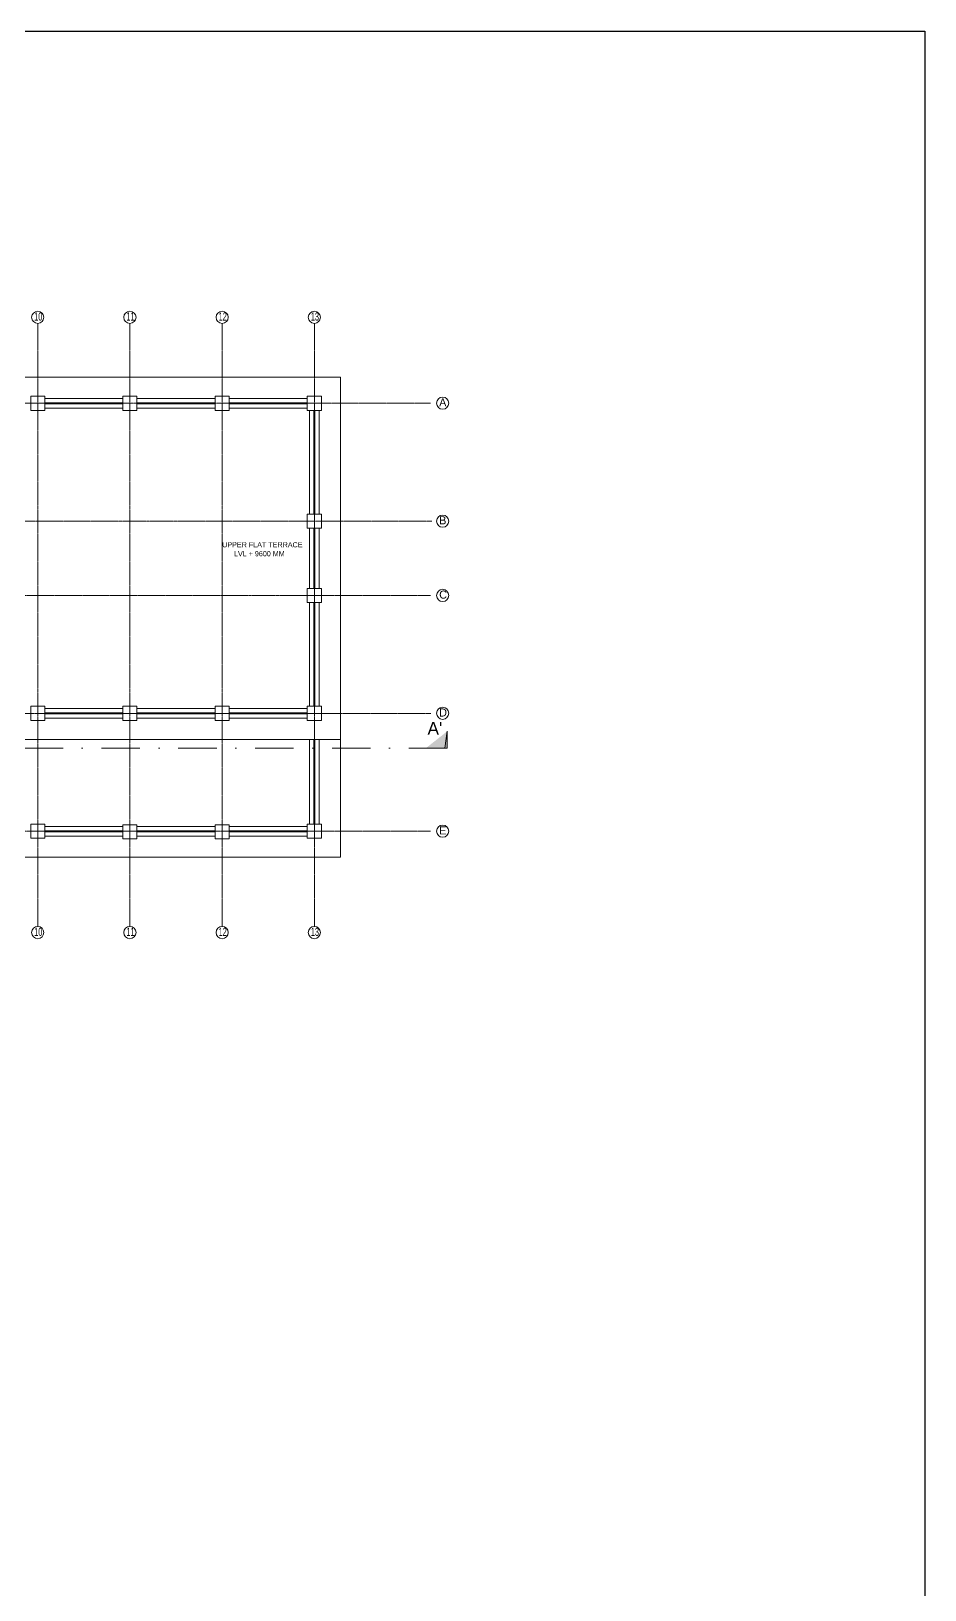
# Model space of a CAD drawing. Header units: inches. Extents: x -3071 to 2534411, y -17796 to 388172.
# Drawn here: x 1808589 to 1843477, y 322550 to 383372 of the extents above; entities that cross this region are included whole.
import ezdxf

# ---------------------------------------------------------------- set-up
doc = ezdxf.new("R2010")
doc.units = ezdxf.units.IN
doc.header["$MEASUREMENT"] = 0
for name, pattern in [('ACAD_ISO08W100', [36, 24, -3, 6, -3]), ('DASHDOT', [1, 0.5, -0.25, 0, -0.25]), ('DASHED', [0.75, 0.5, -0.25])]:
    doc.linetypes.add(name, pattern=pattern)
for name, color, linetype, lineweight in [('A 0.13 DIM', 6, 'Continuous', 13), ('A 0.13 Text', 6, 'Continuous', 13), ('A 0.13parapet partition', 230, 'Continuous', 13), ('A 0.9 RAILING', 100, 'Continuous', 9), ('cen', 50, 'ACAD_ISO08W100', 5), ('DIM', 161, 'Continuous', 15), ('dotted line', 1, 'DASHED', 9), ('Grid Tag', 6, 'Continuous', 20), ('text', 7, 'Continuous', 25)]:
    doc.layers.add(name, color=color, linetype=linetype, lineweight=lineweight)
doc.styles.add('AERIAL', font='arial.ttf', dxfattribs={"height": 10})
doc.styles.add('CG', font='GOTHIC.TTF', dxfattribs={"height": 40})
doc.styles.get("Standard").update_dxf_attribs({"font": 'GOTHIC.TTF'})

# ---------------------------------------------------------------- blocks, each defined once
blk = doc.blocks.new('grid')
at = {"layer": 'Grid Tag', "linetype": 'Continuous', "ltscale": 30}
blk.add_circle((51, 48), 264, dxfattribs=at)
blk.add_attdef('GRID', (-143, -93), '', height=200)

msp = doc.modelspace()

# ---------------------------------------------------------------- hatches: boundary and pattern name
at = {"layer": 'A 0.13 DIM', "linetype": 'Continuous'}
msp.add_hatch(color=256, dxfattribs=at).paths.add_polyline_path([(1824833.35, 356051.97), (1823998.25, 355392.88), (1824833.35, 355392.88)])

# ---------------------------------------------------------------- linework, layer by layer
for p, q in [((1824833.35, 356051.97), (1824742.4, 355392.88)), ((1824833.35, 355392.88), (1824833.35, 356051.97))]:
    msp.add_line(p, q, dxfattribs=at)
at = {"layer": 'A 0.13 DIM', "linetype": 'DASHDOT', "ltscale": 3000}
msp.add_line((1824833.35, 355392.88), (1780747.89, 355392.88), dxfattribs=at)
at = {"layer": 'A 0.13parapet partition', "ltscale": 20}
for points in [[(1808569.98, 368575.94), (1809119.98, 368575.94), (1809119.98, 369125.94), (1808569.98, 369125.94)], [(1812169.98, 368575.94), (1812719.98, 368575.94), (1812719.98, 369125.94), (1812169.98, 369125.94)], [(1815769.98, 368575.94), (1816319.98, 368575.94), (1816319.98, 369125.94), (1815769.98, 369125.94)], [(1819369.98, 368575.94), (1819919.98, 368575.94), (1819919.98, 369125.94), (1819369.98, 369125.94)], [(1819369.98, 363975.94), (1819919.98, 363975.94), (1819919.98, 364525.94), (1819369.98, 364525.94)], [(1819369.98, 361075.94), (1819919.98, 361075.94), (1819919.98, 361625.94), (1819369.98, 361625.94)], [(1808569.98, 356475.95), (1809119.98, 356475.95), (1809119.98, 357025.95), (1808569.98, 357025.95)], [(1812169.98, 356475.95), (1812719.98, 356475.95), (1812719.98, 357025.95), (1812169.98, 357025.95)], [(1815769.98, 356475.95), (1816319.98, 356475.95), (1816319.98, 357025.95), (1815769.98, 357025.95)], [(1819369.98, 356475.95), (1819919.98, 356475.95), (1819919.98, 357025.95), (1819369.98, 357025.95)]]:
    msp.add_lwpolyline(points, close=True, dxfattribs=at)
at = {"layer": 'A 0.13parapet partition'}
for points in [[(1809119.98, 369040.94), (1812169.98, 369040.94), (1812169.98, 368660.94), (1809119.98, 368660.94)], [(1812719.98, 369040.94), (1815769.98, 369040.94), (1815769.98, 368660.94), (1812719.98, 368660.94)], [(1816319.98, 369040.94), (1819369.98, 369040.94), (1819369.98, 368660.94), (1816319.98, 368660.94)], [(1819454.98, 368575.94), (1819834.98, 368575.94), (1819834.98, 364525.94), (1819454.98, 364525.94)], [(1819454.98, 363975.94), (1819834.98, 363975.94), (1819834.98, 361625.94), (1819454.98, 361625.94)], [(1819454.98, 361075.94), (1819834.98, 361075.94), (1819834.98, 357025.95), (1819454.98, 357025.95)], [(1809119.98, 356940.95), (1812169.98, 356940.95), (1812169.98, 356560.95), (1809119.98, 356560.95)], [(1812719.98, 356940.95), (1815769.98, 356940.95), (1815769.98, 356560.95), (1812719.98, 356560.95)], [(1816319.98, 356940.95), (1819369.98, 356940.95), (1819369.98, 356560.95), (1816319.98, 356560.95)]]:
    msp.add_lwpolyline(points, close=True, dxfattribs=at)
at = {"layer": 'A 0.9 RAILING', "ltscale": 20}
for points in [[(1809119.98, 368870.94), (1812169.98, 368870.94), (1812169.98, 368830.94), (1809119.98, 368830.94)], [(1812719.98, 368870.94), (1815769.98, 368870.94), (1815769.98, 368830.94), (1812719.98, 368830.94)], [(1816319.98, 368870.94), (1819369.98, 368870.94), (1819369.98, 368830.94), (1816319.98, 368830.94)], [(1819624.98, 364525.94), (1819624.98, 368575.94), (1819664.98, 368575.94), (1819664.98, 364525.94)], [(1819624.98, 361625.94), (1819624.98, 363975.94), (1819664.98, 363975.94), (1819664.98, 361625.94)], [(1819624.98, 357025.95), (1819624.98, 361075.94), (1819664.98, 361075.94), (1819664.98, 357025.95)], [(1809119.98, 356770.95), (1812169.98, 356770.95), (1812169.98, 356730.95), (1809119.98, 356730.95)], [(1812719.98, 356770.95), (1815769.98, 356770.95), (1815769.98, 356730.95), (1812719.98, 356730.95)], [(1816319.98, 356770.95), (1819369.98, 356770.95), (1819369.98, 356730.95), (1816319.98, 356730.95)]]:
    msp.add_lwpolyline(points, close=True, dxfattribs=at)
at = {"layer": 'cen', "ltscale": 2}
for p, q in [((1808844.98, 371965.95), (1808844.98, 348437.31)), ((1812444.98, 371965.95), (1812444.98, 348437.31)), ((1816044.98, 371965.95), (1816044.98, 348437.31)), ((1819644.98, 371965.95), (1819644.98, 348437.31)), ((1824176.94, 368850.94), (1776236.16, 368850.94)), ((1824226.11, 364250.94), (1776236.16, 364250.94)), ((1824176.11, 361350.94), (1776236.36, 361354.83)), ((1824187.16, 356750.95), (1776236.16, 356750.95)), ((1824176.13, 352150.95), (1776236.16, 352150.95))]:
    msp.add_line(p, q, dxfattribs=at)
at = {"layer": 'Defpoints'}
msp.add_lwpolyline([(1583980.76, 383371.79), (1843476.89, 383371.79), (1843476.89, 261727.63), (1583980.76, 261727.63)], close=True, dxfattribs=at)
at = {"layer": 'DIM'}
for p, q in [((1819454.98, 355735.95), (1819454.98, 352425.95)), ((1819834.98, 355735.95), (1819834.98, 352425.95)), ((1820659.98, 355735.95), (1820659.98, 351135.95)), ((1812169.98, 352340.95), (1809119.98, 352340.95)), ((1815769.98, 352340.95), (1812719.98, 352340.95)), ((1819369.98, 352340.95), (1816319.98, 352340.95)), ((1812169.98, 351960.95), (1809119.98, 351960.95)), ((1815769.98, 351960.95), (1812719.98, 351960.95)), ((1819369.98, 351960.95), (1816319.98, 351960.95)), ((1799634.98, 351135.95), (1820659.98, 351135.95))]:
    msp.add_line(p, q, dxfattribs=at)
for points in [[(1819624.98, 352425.95), (1819664.98, 352425.95), (1819664.98, 355735.95), (1819624.98, 355735.95)], [(1808569.98, 351875.95), (1809119.98, 351875.95), (1809119.98, 352425.95), (1808569.98, 352425.95)], [(1812169.98, 351855.95), (1812719.98, 351855.95), (1812719.98, 352405.95), (1812169.98, 352405.95)], [(1815769.98, 351855.95), (1816319.98, 351855.95), (1816319.98, 352405.95), (1815769.98, 352405.95)], [(1819369.98, 351875.95), (1819919.98, 351875.95), (1819919.98, 352425.95), (1819369.98, 352425.95)]]:
    msp.add_lwpolyline(points, close=True, dxfattribs=at)
for points in [[(1812169.98, 352170.95), (1809119.98, 352170.95), (1809119.98, 352130.95), (1812169.98, 352130.95)], [(1815769.98, 352170.95), (1812719.98, 352170.95)], [(1816319.98, 352130.95), (1819369.98, 352130.95), (1819369.98, 352170.95), (1816319.98, 352170.95)], [(1812719.98, 352130.95), (1815769.98, 352130.95)]]:
    msp.add_lwpolyline(points, dxfattribs=at)
at = {"layer": 'dotted line', "linetype": 'Continuous', "ltscale": 1000}
for p, q in [((1820659.98, 369865.95), (1805444.98, 369865.95)), ((1820659.98, 369865.95), (1820659.98, 355735.95)), ((1800369.98, 355735.95), (1820659.98, 355735.95))]:
    msp.add_line(p, q, dxfattribs=at)

# ---------------------------------------------------------------- block references
ref = msp.add_blockref('grid', (1808798.75, 372163.09), dxfattribs=dict(xscale=0.8987445155798923, yscale=0.8987445155798923, zscale=0.8987445155798923))
ref.add_attrib('GRID', '10', (1808710.22, 372079.31), dxfattribs={"height": 314.561, "width": 0.65})
ref = msp.add_blockref('grid', (1812398.75, 372163.09), dxfattribs=dict(xscale=0.8987445155798923, yscale=0.8987445155798923, zscale=0.8987445155798923))
ref.add_attrib('GRID', '11', (1812310.22, 372079.31), dxfattribs={"height": 314.561, "width": 0.65})
ref = msp.add_blockref('grid', (1815998.75, 372163.09), dxfattribs=dict(xscale=0.8987445155798923, yscale=0.8987445155798923, zscale=0.8987445155798923))
ref.add_attrib('GRID', '12', (1815910.22, 372079.31), dxfattribs={"height": 314.561, "width": 0.65})
ref = msp.add_blockref('grid', (1819598.75, 372163.09), dxfattribs=dict(xscale=0.8987445155798923, yscale=0.8987445155798923, zscale=0.8987445155798923))
ref.add_attrib('GRID', '13', (1819510.22, 372079.31), dxfattribs={"height": 314.561, "width": 0.65})
ref = msp.add_blockref('grid', (1824606.52, 368811.25), dxfattribs=dict(xscale=0.8987445155798923, yscale=0.8987445155798923, zscale=0.8987445155798923))
ref.add_attrib('GRID', 'A', (1824517.98, 368727.46), dxfattribs={"height": 314.56})
ref = msp.add_blockref('grid', (1824606.52, 364211.25), dxfattribs=dict(xscale=0.8987445155798923, yscale=0.8987445155798923, zscale=0.8987445155798923))
ref.add_attrib('GRID', 'B', (1824517.98, 364127.46), dxfattribs={"height": 314.56})
ref = msp.add_blockref('grid', (1824606.52, 361311.25), dxfattribs=dict(xscale=0.8987445155798923, yscale=0.8987445155798923, zscale=0.8987445155798923))
ref.add_attrib('GRID', 'C', (1824517.98, 361227.46), dxfattribs={"height": 314.56})
ref = msp.add_blockref('grid', (1824606.52, 356711.25), dxfattribs=dict(xscale=0.8987445155798923, yscale=0.8987445155798923, zscale=0.8987445155798923))
ref.add_attrib('GRID', 'D', (1824517.98, 356627.47), dxfattribs={"height": 314.56})
ref = msp.add_blockref('grid', (1824606.52, 352111.25), dxfattribs=dict(xscale=0.8987445155798923, yscale=0.8987445155798923, zscale=0.8987445155798923))
ref.add_attrib('GRID', 'E', (1824517.98, 352027.47), dxfattribs={"height": 314.56})
ref = msp.add_blockref('grid', (1808798.75, 348152.97), dxfattribs=dict(xscale=0.8987445155798923, yscale=0.8987445155798923, zscale=0.8987445155798923))
ref.add_attrib('GRID', '10', (1808710.22, 348069.19), dxfattribs={"height": 314.561, "width": 0.65})
ref = msp.add_blockref('grid', (1812398.75, 348152.97), dxfattribs=dict(xscale=0.8987445155798923, yscale=0.8987445155798923, zscale=0.8987445155798923))
ref.add_attrib('GRID', '11', (1812310.22, 348069.19), dxfattribs={"height": 314.561, "width": 0.65})
ref = msp.add_blockref('grid', (1815998.75, 348152.97), dxfattribs=dict(xscale=0.8987445155798923, yscale=0.8987445155798923, zscale=0.8987445155798923))
ref.add_attrib('GRID', '12', (1815910.22, 348069.19), dxfattribs={"height": 314.561, "width": 0.65})
ref = msp.add_blockref('grid', (1819598.75, 348152.97), dxfattribs=dict(xscale=0.8987445155798923, yscale=0.8987445155798923, zscale=0.8987445155798923))
ref.add_attrib('GRID', '13', (1819510.22, 348069.19), dxfattribs={"height": 314.561, "width": 0.65})

# ---------------------------------------------------------------- texts
at = {"layer": 'A 0.13 Text', "linetype": 'Continuous', "insert": (1824349.83, 356168.81), "char_height": 500, "width": 2050.5885, "attachment_point": 5, "style": 'CG'}
msp.add_mtext("A'", dxfattribs=at)
at = {"layer": 'text', "char_height": 200, "width": 14192.8258, "attachment_point": 1, "style": 'AERIAL'}
for s, insert in [('UPPER FLAT TERRACE ', (1816046.7, 363431.65)), ('LVL + 9600 MM', (1816507.28, 363081.27))]:
    msp.add_mtext(s, dxfattribs=dict(at, insert=insert))

doc.saveas('drawing.dxf')
